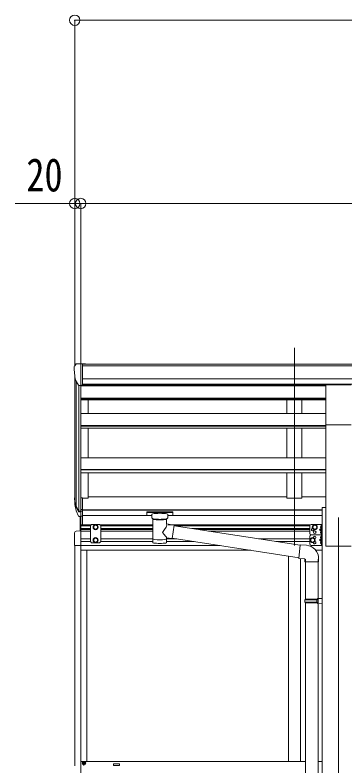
# Model space of a CAD drawing. Units: millimetres at full size; details may follow other scales. Extents: x -9783 to 9892, y -6828 to 6752.
# Drawn here: x -3778 to -2673, y 266 to 2783 of the extents above; entities that cross this region are included whole.
import ezdxf
from ezdxf.enums import TextEntityAlignment as Align

# ---------------------------------------------------------------- set-up
doc = ezdxf.new("R2010")
doc.units = ezdxf.units.MM
doc.header["$LTSCALE"] = 35
doc.header["$PDMODE"] = 32
doc.header["$PDSIZE"] = 35
for name, color, linetype, lineweight in [('0-1_本体', 4, 'Continuous', 9), ('0-2_部品', 7, 'Continuous', 9), ('0-8_PARTS2', 2, 'Continuous', 9), ('0-A_寸法', 6, 'Continuous', 9), ('1-1_GLASS', 4, 'Continuous', 9), ('1-2_GLASS_SEAL', 7, 'Continuous', 9)]:
    doc.layers.add(name, color=color, linetype=linetype, lineweight=lineweight)
doc.styles.add('ＭＳ ゴシック', font='')
doc.styles.get('ＭＳ ゴシック').set_extended_font_data('MS Gothic')

msp = doc.modelspace()

# ---------------------------------------------------------------- linework, layer by layer
at = {"layer": '0-1_本体'}
for p, q in [((-3551.53, 1612.37), (2163.47, 1612.37)), ((-3551.53, 1607.02), (2163.47, 1607.02)), ((-3578.03, 1162.11), (-3578.03, 1575.62)), ((-3551.53, 1563.5), (2163.47, 1563.5)), ((-3573.74, 1556.82), (-3573.74, 1137.84)), ((-3564.03, 1541.47), (-3564.03, 1119.84)), ((-3558.03, 1541.99), (-3558.03, 1164.28)), ((-3558.03, 1540.5), (-2736.53, 1540.5)), ((-3551.53, 1545.83), (2163.47, 1545.83)), ((-2736.53, 1543.45), (-3551.53, 1543.45)), ((-2867.03, 1543.45), (-2867.03, 1540.5)), ((-2817.03, 1543.45), (-2817.03, 1540.5)), ((-3558.03, 1498.54), (-2736.53, 1498.54)), ((-3558.03, 1496.85), (-2736.53, 1496.85)), ((-3558.03, 1493.06), (-2736.53, 1493.06)), ((-3533.03, 1447.64), (-3533.03, 1493.06)), ((-2867.03, 1493.06), (-2867.03, 1447.64)), ((-2817.03, 1493.06), (-2817.03, 1447.64)), ((-3558.03, 1447.64), (-2736.53, 1447.64)), ((-2736.53, 1002.84), (-2736.53, 1409.8)), ((-3558.03, 1407.05), (-2736.53, 1407.05)), ((-3558.03, 1405.37), (-2736.53, 1405.37)), ((-3558.03, 1398.5), (-2736.53, 1398.5)), ((-3533.03, 1299.4), (-3533.03, 1398.5)), ((-2867.03, 1398.5), (-2867.03, 1299.4)), ((-2817.03, 1398.5), (-2817.03, 1299.4)), ((-3558.03, 1299.4), (-2736.53, 1299.4)), ((-3558.03, 1260.26), (-2736.53, 1260.26)), ((-3558.03, 1258.59), (-2736.53, 1258.59)), ((-3558.03, 1248.95), (-2736.53, 1248.95)), ((-3533.03, 1163.45), (-3533.03, 1248.95)), ((-2867.03, 1248.95), (-2867.03, 1163.45)), ((-3551.53, 1163.45), (-3533.03, 1163.45)), ((-3533.03, 1168.66), (-2867.03, 1168.66)), ((-2817.03, 1168.66), (-2736.53, 1168.66)), ((-2749.03, 1132.84), (-2736.53, 1132.84)), ((-2749.03, 1132.84), (-2749.03, -1747.15)), ((-3551.53, 1124.36), (-2749.03, 1124.36)), ((-3551.53, 1122.98), (-2749.03, 1122.98)), ((-3551.53, 1105.8), (-3320.03, 1105.8)), ((-3266.03, 1105.8), (-2749.03, 1105.8)), ((-2736.53, 1002.84), (-2651.53, 1002.84))]:
    msp.add_line(p, q, dxfattribs=at)
msp.add_lwpolyline([(-2817.03, 1248.95), (-2817.03, 1163.45), (-2867.03, 1163.45)], dxfattribs=at)
at = {"layer": '0-2_部品'}
for p, q in [((-3573.12, 1613.42), (-3577.18, 1607.61)), ((-3570.03, 1613.98), (-3572.36, 1613.84)), ((-3570.03, 1613.98), (-3551.53, 1613.98)), ((-3558.03, 1541), (-3558.03, 1613.98)), ((-3551.53, 1613.98), (-3541.53, 1613.9)), ((-3551.53, 1542), (-3551.53, 1613.98)), ((-3541.53, 1611.8), (-3541.53, 1613.9)), ((-3580.03, 1604.61), (-3580.03, 1603.98)), ((-3565.65, 1542.81), (-3574.93, 1558.88)), ((-3558.03, 1541), (-3563.23, 1541.32)), ((-3551.53, 1542), (-3558.03, 1542)), ((-2736.53, 1543.96), (-2651.53, 1543.96)), ((-2736.53, 1409.81), (-2736.53, 1543.96)), ((-2736.53, 1409.81), (-2651.53, 1409.81)), ((-3558.03, 1164.29), (-3558.03, 1102.4)), ((-3551.53, 1164.29), (-3558.03, 1164.29)), ((-3551.53, 1164.29), (-3551.53, 1103.22)), ((-3575.63, 1138.25), (-3565.47, 1119.07)), ((-3564.46, 1120.32), (-3574.21, 1138.74)), ((-3573.05, 1121.39), (-3565.47, 1103.9)), ((-3558.03, 1119.57), (-3563.16, 1119.57)), ((-3558.03, 1117.57), (-3562.87, 1117.57)), ((-3551.53, 1125.97), (-3558.03, 1125.97)), ((-3551.53, 1120.57), (-3558.03, 1120.57)), ((-3336.53, 1117.51), (-3336.53, 1106.75)), ((-3336.53, 1117.32), (-3336.53, 1115.78)), ((-3334.53, 1118.17), (-3251.53, 1118.17)), ((-3334.53, 1116), (-3251.53, 1116)), ((-3320.03, 1099.28), (-3320.03, 1109.56)), ((-3266.03, 1099.28), (-3266.03, 1109.56)), ((-3249.53, 1117.51), (-3249.53, 1106.75)), ((-3558.03, 1102.4), (-3562.87, 1102.4)), ((-3551.53, 1103.22), (-3558.03, 1103.22)), ((-3334.53, 1106.09), (-3320.03, 1106.09)), ((-3315.93, 1094.78), (-3315.94, 1014.49)), ((-3270.13, 1077.21), (-3270.13, 1094.79)), ((-3266.03, 1106.09), (-3251.53, 1106.09)), ((-3244.9, 1073.3), (-3270.13, 1077.21)), ((-3244.9, 1073.3), (-3251.93, 1028.04)), ((-2823.09, 1005.93), (-3245.2, 1071.42)), ((-3270.11, 1014.49), (-3270.13, 1031.12)), ((-3270.13, 1030.86), (-3251.93, 1028.04)), ((-2826.76, 964), (-3251.63, 1029.91)), ((-2802.1, 1005.81), (-2822.94, 1007.63)), ((-2805.03, 958.93), (-2805.03, 824.93)), ((-2763.03, 958.93), (-2763.03, 827.49)), ((-2761.03, 950.07), (-2761.03, 960.98)), ((-2807.03, 950.07), (-2761.03, 950.07)), ((-2807.03, 822.93), (-2806.03, 824.93)), ((-2807.03, 822.93), (-2763.03, 822.93)), ((-2807.03, 822.93), (-2807.03, 814.93)), ((-2807.03, 814.93), (-2763.03, 814.93)), ((-2807.03, 814.93), (-2806.03, 812.93)), ((-2806.03, 824.93), (-2763.03, 824.93)), ((-2806.03, 812.93), (-2763.03, 812.93)), ((-2805.03, 812.93), (-2805.03, -131.25)), ((-2767.5, 822.93), (-2767.93, 824.93)), ((-2765.03, 827.43), (-2749.03, 827.9)), ((-2765.03, 825.43), (-2765.03, 827.43)), ((-2765.03, 825.43), (-2763.03, 825.43)), ((-2765.03, 810.43), (-2765.03, 812.43)), ((-2765.03, 810.43), (-2749.03, 809.96)), ((-2763.03, 810.37), (-2763.03, -128.7)), ((-2749.03, 827.9), (-2749.03, 809.96))]:
    msp.add_line(p, q, dxfattribs=at)
for points in [[(-3336.53, 1117.51), (-3336.49, 1117.71), (-3336.4, 1117.84), (-3336.31, 1117.94), (-3336.21, 1118), (-3336.08, 1118.04), (-3335.79, 1118.1), (-3335.3, 1118.15), (-3334.76, 1118.17), (-3334.53, 1118.17)], [(-3251.53, 1118.17), (-3251.17, 1118.17), (-3250.64, 1118.14), (-3250.19, 1118.09), (-3249.89, 1118.02), (-3249.72, 1117.92), (-3249.6, 1117.78), (-3249.53, 1117.6), (-3249.53, 1117.51)], [(-3336.53, 1106.75), (-3336.49, 1106.56), (-3336.4, 1106.42), (-3336.31, 1106.33), (-3336.21, 1106.26), (-3336.08, 1106.22), (-3335.79, 1106.16), (-3335.3, 1106.11), (-3334.76, 1106.09), (-3334.53, 1106.09)], [(-3319.99, 1099.34), (-3320.01, 1098.98), (-3319.76, 1098.02), (-3319.24, 1097.14), (-3318.44, 1096.3), (-3317.33, 1095.5), (-3315.93, 1094.78)], [(-3270.13, 1094.79), (-3269.89, 1094.88), (-3268.54, 1095.62), (-3267.42, 1096.47), (-3266.67, 1097.33), (-3266.21, 1098.23), (-3266.04, 1099.12)], [(-3251.53, 1106.09), (-3251.17, 1106.09), (-3250.64, 1106.12), (-3250.19, 1106.17), (-3249.89, 1106.25), (-3249.72, 1106.34), (-3249.6, 1106.48), (-3249.53, 1106.66), (-3249.53, 1106.75)], [(-2822.94, 1007.63), (-2826.95, 961.81), (-2807.03, 960.07), (-2807.03, 950.07)], [(-2767.5, 822.93), (-2767.5, 814.93), (-2767.93, 812.93)], [(-2765.03, 812.43), (-2763.03, 812.43), (-2763.03, 825.43)]]:
    msp.add_lwpolyline(points, dxfattribs=at)
for centre, radius, start, end in [((-3572.3, 1612.84), 1, 93.5, 145), ((-3577.03, 1604.61), 3, 93, 180), ((-3378.03, 1603.98), 202, 180, 192.90261), ((-3563.05, 1544.31), 3, 210, 266.5), ((-3489.37, 1160.41), 89.07, 174.49576, 194.41188), ((-3490.08, 1164.69), 88.05, 177.22392, 197.21071), ((-3444.81, 1157.47), 133.22, 183.27987, 195.71302), ((-3562.87, 1120.57), 3, 210, 270), ((-3563.16, 1121.07), 1.5, 210, 270), ((-3562.87, 1105.4), 3, 210, 270), ((-2806.03, 960.98), 45, 0, 85)]:
    msp.add_arc(centre, radius, start, end, dxfattribs=at)
for centre, major_axis, ratio, start_param, end_param in [((-3334.53, 1115.78), (2, 0), 0.109601, 1.5707963, 3.1415927), ((-3293.03, 1109.56), (27, 0), 0.122176, 6.2831853, 9.424778), ((-3251.53, 1115.78), (2, 0), 0.109601, 0, 1.5707963), ((-3293.01, 1094.33), (-22.91, 0.42), 0.072511, 0.0008029, 1.5715993), ((-3293.01, 1092.7), (-22.91, 0.42), 0.072511, 0.0008029, 1.5715993), ((-3293.04, 1094.33), (22.92, 0.42), 0.07247, 4.71158, 6.2823764), ((-3293.04, 1092.7), (22.92, 0.42), 0.07247, 4.71158, 6.2823764), ((-3282.03, 1099.28), (16, 0), 0.361356, 6.2636979, 6.2831853), ((-3293.03, 1050.67), (-22.81, -26.62), 0.234429, 1.6855472, 3.1268519), ((-3290.47, 1053.31), (20.32, -22.25), 0.045535, 0.0389954, 1.3075346), ((-3293.03, 1014.49), (22.92, 0), 0.101955, 3.1415499, 6.2833984), ((-3293.03, 1026.93), (22.91, 0), 0.122865, 3.1415927, 6.2831853)]:
    msp.add_ellipse(centre, major_axis=major_axis, ratio=ratio, start_param=start_param, end_param=end_param, dxfattribs=at)
at = {"layer": '0-8_PARTS2'}
for p, q in [((-2842.03, 1005.19), (-2842.03, 1667.71)), ((-2694.03, 1098.98), (-2694.03, -1847.15))]:
    msp.add_line(p, q, dxfattribs=at)
at = {"layer": '0-A_寸法'}
for p, q in [((-3578.03, 2765.36), (-3578.03, 2151.2)), ((-3578.03, 2765.36), (7917.97, 2765.36)), ((-3578.03, 2151.2), (-3778.03, 2151.2)), ((-3578.03, 2151.2), (-3578.03, 1605.58)), ((-3558.03, 2151.2), (-3578.03, 2151.2)), ((-3558.03, 2151.2), (-3558.03, 1605.58)), ((-3558.03, 2151.2), (2169.97, 2151.2)), ((-3558.03, 2151.2), (-3558.03, 1605.58))]:
    msp.add_line(p, q, dxfattribs=at)
for p in [(-3578.03, 2765.36), (-3578.03, 2151.2), (-3558.03, 2151.2)]:
    msp.add_point(p, dxfattribs=at)
at = {"layer": '1-1_GLASS'}
for p, q in [((-3558.03, 1074.55), (-3522.53, 1074.55)), ((-3558.03, 1071.05), (-3525.53, 1071.05)), ((-3558.03, 1062.05), (-3525.53, 1062.05)), ((-3558.03, 1058.55), (-3525.53, 1058.55)), ((-3493.53, 1074.55), (-3315.93, 1074.55)), ((-3490.53, 1071.05), (-3315.93, 1071.05)), ((-3490.53, 1062.05), (-3315.93, 1062.05)), ((-3490.53, 1058.55), (-3315.93, 1058.55)), ((-3265.41, 1074.55), (-2789.03, 1074.55)), ((-3242.85, 1071.05), (-2791, 1071.05)), ((-3184.84, 1062.05), (-2791.03, 1062.05)), ((-3162.28, 1058.55), (-2791.03, 1058.55)), ((-3558.03, 1054.25), (-3558.03, 217.05)), ((-3525.53, 1053.55), (-3558.03, 1053.55)), ((-3315.93, 1053.55), (-3490.53, 1053.55)), ((-2791.03, 1053.55), (-3130.05, 1053.55)), ((-3558.03, 1027.55), (-3525.53, 1027.55)), ((-3558.03, 1018.55), (-3525.53, 1018.55)), ((-3490.53, 1027.55), (-3315.94, 1027.55)), ((-3490.53, 1018.55), (-3315.94, 1018.55)), ((-3270.12, 1027.55), (-3236.42, 1027.55)), ((-3270.11, 1018.55), (-3178.41, 1018.55)), ((-2962.46, 1027.55), (-2791.03, 1027.55)), ((-2904.44, 1018.55), (-2791.03, 1018.55)), ((-3578.03, 1004.85), (-3578.03, 266.25)), ((-3091.39, 1005.05), (-3558.03, 1005.05)), ((-2988.25, 989.05), (-3558.03, 989.05)), ((-3538.03, 989.05), (-3538.03, 282.05)), ((-2778.01, 1005.05), (-2749.03, 1005.05)), ((-2749.03, 989.05), (-2770.85, 989.05)), ((-2736.53, 1002.84), (-2651.53, 1002.84)), ((-2862.02, 969.47), (-2862.02, 281.55)), ((-2822.02, 961.38), (-2822.02, 281.55)), ((-3558.03, 281.55), (-2805.03, 281.55)), ((-2763.03, 281.55), (-2749.03, 281.55))]:
    msp.add_line(p, q, dxfattribs=at)
msp.add_lwpolyline([(-3428.03, 268.05), (-3448.03, 268.05), (-3448.03, 273.05), (-3428.03, 273.05)], close=True, dxfattribs=at)
at = {"layer": '1-2_GLASS_SEAL'}
for p, q in [((-3559.53, 1054.05), (-3559.53, 1102.4)), ((-3558.03, 1054.05), (-3558.03, 1103.9)), ((-3552.53, 1074.55), (-3552.53, 1103.22)), ((-3521.53, 1075.55), (-3525.53, 1071.55)), ((-3525.53, 1071.55), (-3525.53, 1018.06)), ((-3494.53, 1075.55), (-3521.53, 1075.55)), ((-3494.53, 1075.55), (-3490.53, 1071.55)), ((-3490.53, 1018.06), (-3490.53, 1071.55)), ((-2791.03, 1070.55), (-2791.03, 1045.55)), ((-2786.03, 1075.55), (-2749.03, 1075.55)), ((-2751.53, 1058.05), (-2758.53, 1058.05)), ((-2752.03, 1071.05), (-2752.83, 1070.91)), ((-2752.03, 1063.05), (-2752.83, 1063.2)), ((-2752.03, 1063.05), (-2751.53, 1063.14)), ((-2751.53, 1075.55), (-2751.53, 1040.55)), ((-2749.03, 1075.55), (-2749.03, 1040.55)), ((-3578.53, 1047.76), (-3578.53, 1004.85)), ((-3558.03, 1054.05), (-3573.31, 1053.25)), ((-2791.03, 1035.55), (-2791.03, 1010.55)), ((-2786.03, 1040.55), (-2749.03, 1040.55)), ((-2752.03, 1053.05), (-2752.83, 1052.91)), ((-2752.03, 1045.05), (-2752.83, 1045.2)), ((-2752.03, 1036.05), (-2752.83, 1035.91)), ((-2752.03, 1045.05), (-2751.53, 1045.14)), ((-2751.53, 1040.55), (-2751.53, 1005.55)), ((-3521.53, 1014.06), (-3525.53, 1018.06)), ((-3494.53, 1014.06), (-3521.53, 1014.06)), ((-3508.03, 1030.56), (-3514.53, 1026.81)), ((-3514.53, 1026.81), (-3514.53, 1019.3)), ((-3514.53, 1019.3), (-3508.03, 1015.55)), ((-3501.53, 1026.81), (-3508.03, 1030.56)), ((-3508.03, 1015.55), (-3501.53, 1019.3)), ((-3501.53, 1019.3), (-3501.53, 1026.81)), ((-3494.53, 1014.06), (-3490.53, 1018.06)), ((-2751.53, 1023.05), (-2758.53, 1023.05)), ((-2752.03, 1028.05), (-2752.83, 1028.2)), ((-2752.03, 1018.05), (-2752.83, 1017.91)), ((-2752.03, 1010.05), (-2752.83, 1010.2)), ((-2752.03, 1028.05), (-2751.53, 1028.14)), ((-2752.03, 1010.05), (-2751.53, 1010.14)), ((-3558.03, 1004.85), (-3578.53, 1004.85)), ((-2786.03, 1005.55), (-2749.03, 1005.55)), ((-3548.53, 274.55), (-3549.53, 274.55)), ((-3545.53, 275.55), (-3544.53, 275.55))]:
    msp.add_line(p, q, dxfattribs=at)
for points in [[(-3514.53, 1070.31), (-3508.03, 1074.06), (-3501.53, 1070.31)], [(-3501.53, 1070.31), (-3501.53, 1062.8), (-3508.03, 1059.05), (-3514.53, 1062.8), (-3514.53, 1070.31)], [(-2751.53, 1063.05), (-2758.53, 1058.05), (-2751.53, 1053.05)], [(-2751.14, 1067.05), (-2751.77, 1068.24), (-2754.01, 1069.35)], [(-2751.14, 1067.05), (-2751.77, 1065.87), (-2754.01, 1064.75)], [(-2752.03, 1063.05), (-2752.03, 1071.05), (-2751.53, 1070.97), (-2751.53, 1063.14)], [(-2786.03, 1040.55), (-2749.03, 1040.55), (-2749.03, 1005.55)], [(-2751.14, 1049.05), (-2751.77, 1050.24), (-2754.01, 1051.35)], [(-2751.14, 1049.05), (-2751.77, 1047.87), (-2754.01, 1046.75)], [(-2751.14, 1032.05), (-2751.77, 1033.24), (-2754.01, 1034.35)], [(-2751.14, 1032.05), (-2751.77, 1030.87), (-2754.01, 1029.75)], [(-2752.03, 1045.05), (-2752.03, 1053.05), (-2751.53, 1052.97), (-2751.53, 1045.14)], [(-2752.03, 1028.05), (-2752.03, 1036.05), (-2751.53, 1035.97), (-2751.53, 1028.14)], [(-2751.53, 1028.05), (-2758.53, 1023.05), (-2751.53, 1018.05)], [(-2751.14, 1014.05), (-2751.77, 1015.24), (-2754.01, 1016.35)], [(-2751.14, 1014.05), (-2751.77, 1012.87), (-2754.01, 1011.75)], [(-2752.03, 1010.05), (-2752.03, 1018.05), (-2751.53, 1017.97), (-2751.53, 1010.14)], [(-3547.53, 276.55), (-3547.53, 277.55), (-3546.53, 277.55), (-3546.53, 276.55)], [(-3549.53, 274.55), (-3549.53, 275.55), (-3548.53, 275.55)], [(-3546.53, 273.55), (-3546.53, 272.55), (-3547.53, 272.55), (-3547.53, 273.55)], [(-3544.53, 275.55), (-3544.53, 274.55), (-3545.53, 274.55)]]:
    msp.add_lwpolyline(points, dxfattribs=at)
for points in [[(-2774.03, 1059.05), (-2767.53, 1062.8), (-2767.53, 1070.31), (-2774.03, 1074.06), (-2780.53, 1070.31), (-2780.53, 1062.8)], [(-2781.03, 1015.55), (-2774.53, 1019.3), (-2774.53, 1026.81), (-2781.03, 1030.56), (-2787.53, 1026.81), (-2787.53, 1019.3)]]:
    msp.add_lwpolyline(points, close=True, dxfattribs=at)
for centre, radius in [((-3508.03, 1066.55), 8.5), ((-3508.03, 1066.55), 7.5), ((-3508.03, 1066.55), 6.5), ((-2774.03, 1066.55), 8.5), ((-2774.03, 1066.55), 7.5), ((-2774.03, 1066.55), 6.5), ((-2774.03, 1049.55), 4.25), ((-3508.03, 1023.05), 8.5), ((-3508.03, 1023.05), 7.5), ((-3508.03, 1023.05), 6.5), ((-2781.03, 1023.05), 8.5), ((-2781.03, 1023.05), 7.5), ((-2781.03, 1023.05), 6.5), ((-3547.03, 275.05), 5.9)]:
    msp.add_circle(centre, radius, dxfattribs=at)
for centre, radius, start, end in [((-2786.03, 1070.55), 5, 90, 180), ((-2781.03, 1058.05), 4.25, 94.76077, 6.29431), ((-2747.93, 1067.05), 6.5, 147.94412, 212.05588), ((-2752.67, 1070.03), 0.9, 100, 147.94412), ((-2752.67, 1064.08), 0.9, 212.05588, 260), ((-3573.03, 1047.76), 5.5, 93, 180), ((-2786.03, 1045.55), 5, 180, 270), ((-2786.03, 1035.55), 5, 90, 180), ((-2774.03, 1031.55), 4.25, 274.76077, 186.29431), ((-2747.93, 1049.05), 6.5, 147.94412, 212.05588), ((-2747.93, 1032.05), 6.5, 147.94412, 212.05588), ((-2752.67, 1052.03), 0.9, 100, 147.94412), ((-2752.67, 1046.08), 0.9, 212.05588, 260), ((-2752.67, 1035.03), 0.9, 100, 147.94412), ((-2786.03, 1010.55), 5, 180, 270), ((-2774.03, 1014.55), 4.25, 173.70569, 85.23923), ((-2747.93, 1014.05), 6.5, 147.94412, 212.05588), ((-2752.67, 1029.08), 0.9, 212.05588, 260), ((-2752.67, 1017.03), 0.9, 100, 147.94412), ((-2752.67, 1011.08), 0.9, 212.05588, 260), ((-3548.53, 276.55), 1, 270, 0), ((-3548.53, 273.55), 1, 0, 90), ((-3545.53, 276.55), 1, 180, 270), ((-3545.53, 273.55), 1, 90, 180)]:
    msp.add_arc(centre, radius, start, end, dxfattribs=at)

# ---------------------------------------------------------------- texts
at = {"layer": '0-A_寸法', "color": 7, "style": 'ＭＳ ゴシック', "width": 0.8}
msp.add_text('20', height=111.4, dxfattribs=at).set_placement((-3740.03, 2158.2), align=Align.BOTTOM_LEFT)

doc.saveas('drawing.dxf')
